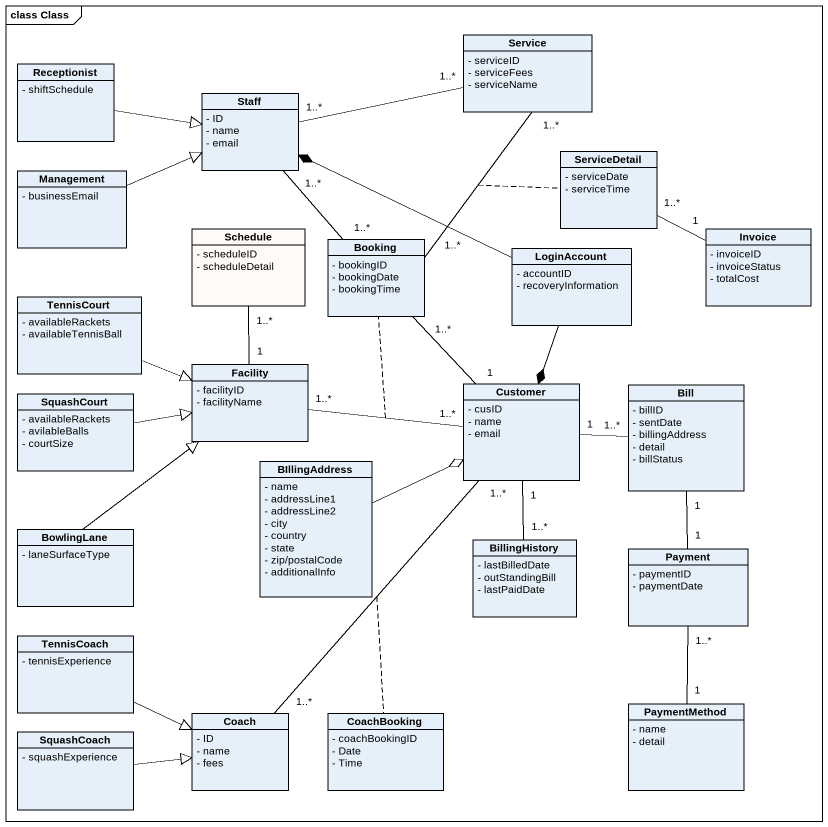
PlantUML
@startuml
mainframe class Class
hide circle
hide empty members
skinparam classAttributeIconSize 0
class Service {
  - serviceID
  - serviceFees
  - serviceName
}
class Receptionist {
  - shiftSchedule
}
class Staff {
  - ID
  - name
  - email
}
class ServiceDetail {
  - serviceDate
  - serviceTime
}
class Management {
  - businessEmail
}
class Schedule #FEFAF7 {
  - scheduleID
  - scheduleDetail
}
class Booking {
  - bookingID
  - bookingDate
  - bookingTime
}
class LoginAccount {
  - accountID
  - recoveryInformation
}
class Invoice {
  - invoiceID
  - invoiceStatus
  - totalCost
}
class TennisCourt {
  - availableRackets
  - availableTennisBall
}
class Facility {
  - facilityID
  - facilityName
}
class Customer {
  - cusID
  - name
  - email
}
class Bill {
  - billID
  - sentDate
  - billingAddress
  - detail
  - billStatus
}
class SquashCourt {
  - availableRackets
  - avilableBalls
  - courtSize
}
class BIllingAddress {
  - name
  - addressLine1
  - addressLine2
  - city
  - country
  - state
  - zip/postalCode
  - additionalInfo
}
class BowlingLane {
  - laneSurfaceType
}
class BillingHistory {
  - lastBilledDate
  - outStandingBill
  - lastPaidDate
}
class Payment {
  - paymentID
  - paymentDate
}
class TennisCoach {
  - tennisExperience
}
class SquashCoach {
  - squashExperience
}
class Coach {
  - ID
  - name
  - fees
}
class CoachBooking {
  - coachBookingID
  - Date
  - Time
}
class PaymentMethod {
  - name
  - detail
}
Service "1..*" -- "1..*" Booking
(Service, Booking) .. ServiceDetail
Receptionist -right-|> Staff
Staff "1..*" -right- "1..*" Service
Staff "1..*" -- "1..*" Booking
ServiceDetail "1..*" -right- "1" Invoice
Management -right-|> Staff
LoginAccount -left-* Staff
LoginAccount --* Customer
TennisCourt -right-|> Facility
Facility "1" -up- "1..*" Schedule
Facility "1..*" -right- "1..*" Customer
(Facility, Customer) .. Booking
Customer "1" -up- "1..*" Booking
Customer "1" -right- "1..*" Bill
Customer "1..*" -- "1..*" Coach
(Customer, Coach) .. CoachBooking
SquashCourt -right-|> Facility
BIllingAddress -right-o Customer
BIllingAddress -right-o Customer
BowlingLane -up-|> Facility
BillingHistory "1..*" -up- "1" Customer
Payment "1" -up- "1" Bill
Payment "1..*" -- "1" PaymentMethod
TennisCoach -right-|> Coach
SquashCoach -right-|> Coach
@enduml
